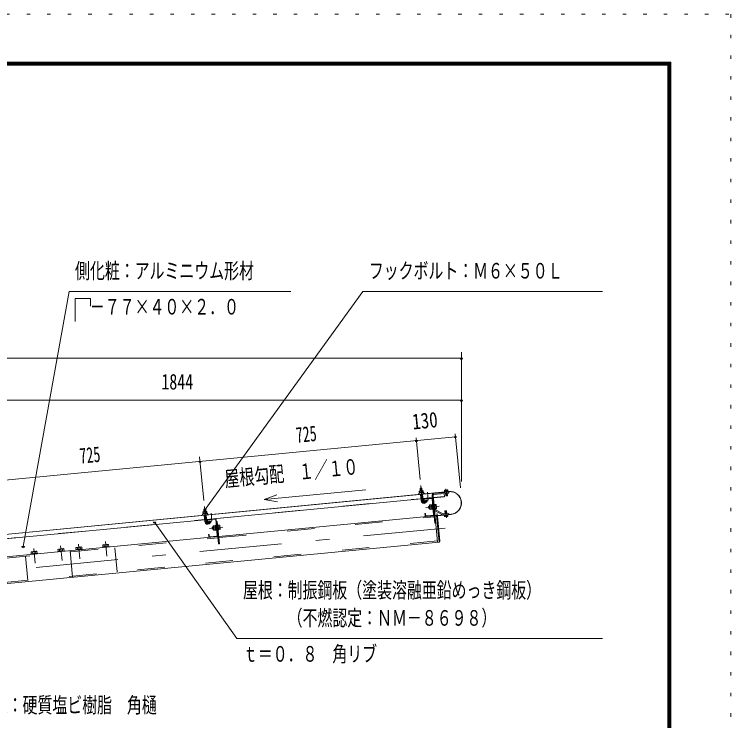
# Model space of a CAD drawing. Units: millimetres, scale not verified. Extents: x -31547 to 31550, y -14700 to 14700.
# Drawn here: x 23186 to 31550, y 6454 to 14700 of the extents above; entities that cross this region are included whole.
import ezdxf
from ezdxf.enums import TextEntityAlignment as Align

# ---------------------------------------------------------------- set-up
doc = ezdxf.new("R2010")
doc.units = ezdxf.units.MM
doc.header["$LTSCALE"] = 80
for name, pattern in [('USER2', [10, 4, -6]), ('USER3', [24, 12, -5, 2, -5]), ('USER4', [3, 0.5, -2.5])]:
    doc.linetypes.add(name, pattern=pattern)
for name, color, linetype, lineweight in [('0-6_2-02BOLD', 7, 'Continuous', 18), ('0-7_2-12HIDDEN', 3, 'USER2', 18), ('0-8_2-22CENTER', 3, 'USER3', 18), ('0-9_2-42THIN', 4, 'Continuous', 18), ('0-A_2-52DIM', 3, 'Continuous', 18), ('0-C_F-F1PAPER', 5, 'Continuous', 18), ('0-D_F-E_J_ADD', 5, 'USER4', 18)]:
    doc.layers.add(name, color=color, linetype=linetype, lineweight=lineweight)
doc.styles.add('ＭＳ ゴシック', font='')
doc.styles.get('ＭＳ ゴシック').set_extended_font_data('MS Gothic')

msp = doc.modelspace()

# ---------------------------------------------------------------- linework, layer by layer
at = {"layer": '0-6_2-02BOLD'}
for p, q in [((22766.64, 8598.56), (28259.69, 9127.48)), ((28201.68, 9120.14), (22766.82, 8596.82)), ((27943.94, 9167.53), (27923.04, 9165.51)), ((27925.31, 9132.98), (27927.03, 9115.13)), ((27949.65, 9117.31), (27947.93, 9135.15)), ((28202, 9116.81), (28201.5, 9121.87)), ((28218.62, 9130.92), (28217.46, 9143.09)), ((28219.41, 9118.49), (28218.93, 9123.55)), ((28238.74, 9132.83), (28237.57, 9145.01)), ((28239.84, 9125.56), (28240.32, 9120.5)), ((25429.89, 8802.25), (27934.8, 9043.45)), ((27929.93, 9093.97), (27937.33, 9017.1)), ((27933.55, 9056.39), (27954.45, 9058.41)), ((27958.24, 9019.12), (27950.83, 9095.98)), ((27955.7, 9045.47), (28067.19, 9056.2)), ((27969.31, 9035.52), (27971.6, 9011.83)), ((27974.35, 9041.63), (28056.57, 9049.55)), ((28062.68, 9044.52), (28080.66, 8857.77)), ((28075.53, 9086.36), (28128.35, 8537.81)), ((28075.54, 9086.35), (28091.01, 8925.66)), ((28222.88, 9082.1), (28220.47, 9107.34)), ((28007.13, 9011.27), (27984.91, 8995.42)), ((28031.01, 8931.58), (28028.33, 8959.44)), ((28058.02, 8961.43), (28037.8, 8959.49)), ((28058.61, 8955.33), (28066.25, 8949.04)), ((28081.68, 9022.43), (28070.54, 9021.36)), ((28109.59, 8966.4), (28092.86, 8964.79)), ((25397.22, 8922.31), (25400.18, 8891.6)), ((25399.49, 8889.77), (25401.21, 8871.92)), ((25423.83, 8874.1), (25422.12, 8891.95)), ((28040.31, 8933.34), (28060.53, 8935.29)), ((28066.92, 8942.07), (28059.27, 8948.36)), ((28187.13, 8858.25), (28092.62, 8908.91)), ((28094.3, 8920.71), (28192.42, 8868.13)), ((28095.38, 8938.64), (28112.11, 8940.25)), ((22904.07, 8559.04), (25408.98, 8800.24)), ((25404.12, 8850.75), (25411.51, 8773.89)), ((25407.74, 8813.17), (25428.64, 8815.19)), ((25432.42, 8775.9), (25425.02, 8852.77)), ((25530.75, 8806.34), (25448.54, 8798.41)), ((25554.85, 8614.56), (25536.87, 8801.3)), ((28087.32, 8847.16), (25572.64, 8605.03)), ((28075.63, 8851.66), (27993.41, 8843.75)), ((28127.58, 8848.93), (28285.06, 8864.1)), ((28285.22, 8862.35), (28127.75, 8847.2)), ((28218.68, 8838.04), (28217.52, 8850.22)), ((28237.63, 8852.13), (28238.79, 8839.96)), ((25502.51, 8716.23), (25509.48, 8716.9)), ((25530.94, 8731.3), (25510.72, 8729.35)), ((25511.98, 8716.28), (25532.2, 8718.22)), ((25532.79, 8712.12), (25540.43, 8705.82)), ((25541.1, 8698.85), (25533.46, 8705.15)), ((25537.57, 8735.43), (25543.15, 8735.97)), ((25555.86, 8779.21), (25544.72, 8778.14)), ((25567.04, 8721.58), (25583.77, 8723.19)), ((25534.72, 8692.07), (25514.5, 8690.13)), ((25543.05, 8678.65), (25536.08, 8677.98)), ((25586.29, 8697.04), (25569.56, 8695.43)), ((25561.5, 8603.95), (23046.82, 8361.82)), ((25467.59, 8600.54), (25549.81, 8608.45)), ((23714.69, 8433.16), (23712.64, 8454.4)), ((23746.84, 8457.69), (23748.88, 8436.45)), ((23923.73, 8453.29), (23921.68, 8474.52)), ((23955.87, 8477.82), (23957.92, 8456.58)), ((24237.31, 8483.48), (24235.26, 8504.72)), ((24269.46, 8508.01), (24271.5, 8486.77)), ((23381.65, 8401.09), (23382.32, 8394.12)), ((23382, 8422.56), (23384.04, 8401.32)), ((23399.09, 8424.21), (23401.14, 8402.97)), ((23435.34, 8406.26), (23433.29, 8427.5)), ((23695.21, 8431.28), (23695.87, 8424.32)), ((23836.97, 8437.9), (23866.87, 8127.49))]:
    msp.add_line(p, q, dxfattribs=at)
for points in [[(27966.21, 9118.91), (27966.75, 9113.34), (27911, 9107.96), (27910.47, 9113.53)], [(28206.9, 9129.8), (28207.43, 9124.22), (28250.99, 9128.38), (28250.46, 9133.95)], [(25440.39, 8875.69), (25440.93, 8870.12), (25385.19, 8864.74), (25384.65, 8870.32)], [(28205.27, 8854.68), (28205.8, 8849.1), (28249.36, 8853.26), (28248.82, 8858.83)]]:
    msp.add_lwpolyline(points, close=True, dxfattribs=at)
for points in [[(27915.71, 9114.05), (27914, 9131.89), (27916.86, 9133.93), (27956.05, 9137.71), (27959.25, 9136.25), (27960.97, 9118.41)], [(27946.9, 9136.83), (27943.94, 9167.53), (27942.03, 9169.1), (27924.62, 9167.43), (27923.04, 9165.51), (27926, 9134.81)], [(28080.76, 9105.14), (28257.74, 9122.18), (28258.82, 9111.03), (28081.83, 9093.99)], [(28259.53, 9129.22), (28096.83, 9113.55), (28096.99, 9111.81)], [(28210.27, 9144.18), (28207.4, 9142.14), (28208.55, 9129.96)], [(28210.27, 9144.18), (28244.42, 9147.44), (28247.63, 9145.98), (28248.79, 9133.79)], [(27971.6, 9011.83), (27966.02, 9011.29), (27963.74, 9034.98)], [(28064.39, 9085.29), (28095.7, 8760.06), (28106.84, 8761.14)], [(28078.49, 9055.7), (28206.7, 9068.04), (28203.07, 9105.66)], [(28241.38, 9109.35), (28243.78, 9084.09), (28240.63, 9080.28), (28226.69, 9078.95), (28222.88, 9082.1), (28243.78, 9084.09)], [(27972.71, 9012.52), (27994.94, 9028.37), (28007.13, 9011.27)], [(28035.29, 8960.11), (28028.33, 8959.44), (28023.6, 8953.72), (28025.28, 8936.29), (28031.01, 8931.58), (28037.97, 8932.25)], [(28061.79, 8922.21), (28041.58, 8920.26), (28038.75, 8924.23), (28034.52, 8968.13), (28036.54, 8972.56), (28056.76, 8974.51)], [(28063.63, 8976.21), (28056.66, 8975.53), (28061.89, 8921.19), (28068.87, 8921.86)], [(28074.68, 8919.96), (28069.1, 8919.42), (28063.39, 8978.64), (28068.97, 8979.18)], [(28091.4, 8921.57), (28096.97, 8922.11), (28091.27, 8981.33), (28085.69, 8980.8)], [(28091.6, 8977.87), (28108.34, 8979.48), (28111.16, 8975.51), (28115.39, 8931.62), (28113.37, 8927.18), (28096.64, 8925.57)], [(25389.89, 8870.83), (25388.17, 8888.68), (25391.04, 8890.72), (25430.23, 8894.5), (25433.43, 8893.04), (25435.15, 8875.19)], [(25421.09, 8893.61), (25418.13, 8924.31), (25397.22, 8922.31), (25398.8, 8924.22), (25416.22, 8925.89), (25418.13, 8924.31)], [(27987.29, 8848.78), (27985.02, 8872.47), (27979.44, 8871.94), (27981.72, 8848.25)], [(28122.02, 8851.92), (28120.51, 8867.6), (28122.25, 8867.76), (28123.76, 8852.08)], [(28196.39, 8867.33), (28260.59, 8873.51), (28261.66, 8862.35), (28197.47, 8856.18)], [(28233.37, 8900.95), (28229.56, 8904.1), (28215.63, 8902.77), (28212.48, 8898.96)], [(28215.31, 8869.15), (28212.48, 8898.96), (28233.37, 8900.95), (28236.22, 8871.16)], [(28115.88, 8849.91), (28127.34, 8840.47), (28155.21, 8550.95), (28145.77, 8539.49), (22821.7, 8026.85)], [(25443.5, 8792.31), (25445.78, 8768.62), (25440.2, 8768.08), (25437.92, 8791.76)], [(25446.9, 8769.31), (25469.12, 8785.15), (25481.31, 8768.06), (25459.09, 8752.21)], [(25542.44, 8801.83), (25569.88, 8516.85), (25581.03, 8517.93), (25555.87, 8779.22)], [(28145.77, 8539.49), (28115.88, 8849.91), (28098.46, 8848.23)], [(28207.46, 8849.26), (28208.62, 8837.08), (28211.84, 8835.61), (28245.98, 8838.87), (28248.85, 8840.92), (28247.7, 8853.1)], [(25512.16, 8689.04), (25505.19, 8688.36), (25502.51, 8716.23), (25497.78, 8710.5), (25499.47, 8693.08), (25505.19, 8688.36)], [(25510.72, 8729.35), (25508.71, 8724.91), (25512.93, 8681.02), (25515.76, 8677.05), (25535.98, 8679)], [(25536.08, 8677.98), (25530.84, 8732.32), (25537.82, 8732.99)], [(25537.57, 8735.43), (25543.28, 8676.2), (25548.86, 8676.74)], [(25559.88, 8737.58), (25565.45, 8738.12), (25571.15, 8678.89), (25565.58, 8678.35)], [(25570.83, 8682.35), (25587.56, 8683.97), (25589.57, 8688.4), (25585.35, 8732.3), (25582.52, 8736.27), (25565.78, 8734.65)], [(25455.9, 8605.03), (25453.62, 8628.72), (25459.2, 8629.25), (25461.48, 8605.57)], [(23765.98, 8438.1), (23763.94, 8459.34), (23758.18, 8461.96), (23700.7, 8456.43), (23695.55, 8452.76), (23697.59, 8431.51)], [(23904.91, 8444.44), (23904.24, 8451.41), (23977.4, 8458.46), (23978.07, 8451.49)], [(23975.02, 8458.23), (23972.97, 8479.46), (23967.22, 8482.09), (23909.73, 8476.55), (23904.58, 8472.88), (23906.62, 8451.64)], [(24218.49, 8474.63), (24217.82, 8481.6), (24290.98, 8488.65), (24291.65, 8481.68)], [(24288.6, 8488.42), (24286.55, 8509.66), (24280.8, 8512.28), (24223.31, 8506.74), (24218.16, 8503.07), (24220.21, 8481.83)], [(23381.65, 8401.09), (23454.82, 8408.14), (23455.48, 8401.17)], [(23452.43, 8407.91), (23450.39, 8429.15), (23444.63, 8431.77), (23387.14, 8426.23), (23382, 8422.56)], [(23695.21, 8431.28), (23768.37, 8438.33), (23769.04, 8431.36)]]:
    msp.add_lwpolyline(points, dxfattribs=at)
for centre, radius, start, end in [((27920.44, 9124.17), 10.06, 61.11575, 121.11575), ((27940.06, 9098.38), 37.62, 77.91205, 113.08797), ((27954.39, 9127.44), 10.06, 69.88426, 129.88426), ((28213.04, 9136.3), 8.11, 56.9164, 95.44783), ((28230.17, 9116.16), 29.79, 75.61871, 115.27916), ((28243.2, 9139.18), 8.11, 95.44783, 133.99406), ((28272.37, 8995.78), 134.05, 275.50003, 95.50003), ((28272.37, 8995.78), 132.3, 275.50003, 95.50003), ((27915.16, 9101.33), 7, 95.49939, 275.49939), ((27963.93, 9106.03), 7, 275.5002, 95.5002), ((27974.89, 9036.05), 11.2, 95.49878, 185.49857), ((27974.89, 9036.05), 5.6, 95.49878, 185.4908), ((28057.11, 9043.98), 11.2, 5.5027, 95.5027), ((28057.11, 9043.98), 5.6, 5.5027, 95.5027), ((28082.5, 9087.02), 18.2, 95.50003, 185.50002), ((28082.5, 9087.02), 7, 95.50003, 185.50002), ((27967.38, 9019.99), 30.18, 185.5, 305.5), ((27967.38, 9019.99), 9.19, 185.5, 305.5), ((28044.76, 8966.76), 10.07, 185.50095, 226.22777), ((28073.07, 8949.69), 36.61, 164.47554, 206.52635), ((28101.37, 8972.21), 10.07, 324.77412, 5.50095), ((28076.84, 8950.06), 36.61, 344.47554, 26.52635), ((25394.63, 8880.96), 10.06, 61.11575, 121.11575), ((25414.24, 8855.17), 37.62, 77.91205, 113.08797), ((25428.57, 8884.22), 10.06, 69.88426, 129.88426), ((25438.11, 8862.82), 7, 275.5002, 95.5002), ((28048.54, 8927.53), 10.07, 144.77412, 185.50095), ((28097.28, 8926.27), 6.3, 226.24097, 241.79402), ((28105.15, 8932.98), 10.07, 5.50095, 46.22777), ((28195.72, 8874.3), 7, 241.81552, 275.50003), ((25389.34, 8858.12), 7, 95.49939, 275.49939), ((25449.07, 8792.84), 11.2, 95.49878, 185.49857), ((25449.07, 8792.84), 5.6, 95.49878, 185.4908), ((25531.29, 8800.76), 11.2, 5.5027, 95.5027), ((25531.29, 8800.76), 5.6, 5.5027, 95.5027), ((27992.87, 8849.32), 11.2, 185.49792, 275.50047), ((27992.87, 8849.32), 5.6, 185.4908, 275.50047), ((28075.09, 8857.23), 5.6, 275.51155, 5.5027), ((28075.09, 8857.23), 11.2, 275.51155, 5.5027), ((28127.24, 8852.42), 5.25, 185.50003, 275.50003), ((28127.24, 8852.42), 3.5, 185.50003, 275.50003), ((28195.72, 8874.3), 18.2, 241.8121, 275.50003), ((28213.05, 8843.87), 8.11, 275.44783, 313.99406), ((28226.08, 8866.89), 29.79, 255.61871, 295.27916), ((28243.21, 8846.75), 8.11, 236.9164, 275.44783), ((25441.57, 8776.78), 30.18, 185.5, 305.5), ((25441.57, 8776.78), 9.19, 185.5, 305.5), ((25518.95, 8723.55), 10.07, 185.50095, 226.22777), ((25547.26, 8706.48), 36.61, 164.47554, 206.52635), ((25575.55, 8728.99), 10.07, 324.77412, 5.50095), ((25551.03, 8706.84), 36.61, 344.47554, 26.52635), ((25522.72, 8684.32), 10.07, 144.77412, 185.50095), ((25549.28, 8614.02), 11.2, 275.51155, 5.5027), ((25579.34, 8689.77), 10.07, 5.50095, 46.22777), ((25467.05, 8606.11), 11.2, 185.49792, 275.50047), ((25467.05, 8606.11), 5.6, 185.4908, 275.50047), ((25549.28, 8614.02), 5.6, 275.51155, 5.5027), ((23705.07, 8443.54), 13.24, 55.07169, 95.5), ((23734.06, 8411.19), 48.23, 74.6357, 116.3643), ((23756.35, 8448.48), 13.24, 95.5, 135.93115), ((23914.09, 8463.66), 13.24, 55.07169, 95.5), ((23943.09, 8431.31), 48.23, 74.6357, 116.3643), ((23965.39, 8468.61), 13.24, 95.5, 135.93115), ((24227.68, 8493.86), 13.24, 55.07169, 95.5), ((24256.68, 8461.5), 48.23, 74.6357, 116.3643), ((24278.97, 8498.8), 13.24, 95.5, 135.93115), ((23391.51, 8413.35), 13.24, 55.07169, 95.5), ((23420.51, 8381), 48.23, 74.6357, 116.3643), ((23442.81, 8418.29), 13.24, 95.5, 135.93115)]:
    msp.add_arc(centre, radius, start, end, dxfattribs=at)
at = {"layer": '0-7_2-12HIDDEN'}
for p, q in [((25429.72, 8803.99), (27934.63, 9045.19)), ((27955.53, 9047.2), (28067.02, 9057.93)), ((28078.33, 9057.44), (28206.53, 9069.78)), ((22903.9, 8560.79), (25408.81, 8801.98)), ((25574.05, 8590.39), (28088.73, 8832.53)), ((28126.94, 8552.44), (22820.29, 8041.48)), ((23048.24, 8347.18), (25562.9, 8589.32)), ((24388.04, 8192.43), (24360.97, 8473.58)), ((23315.8, 8372.95), (23342.87, 8091.8))]:
    msp.add_line(p, q, dxfattribs=at)
at = {"layer": '0-8_2-22CENTER'}
for p, q in [((27930.42, 9198.43), (27947.79, 9018.11)), ((28017.14, 9028.17), (28008.22, 9120.84)), ((28234.07, 9075.79), (28225.92, 9160.43)), ((25404.61, 8955.22), (25421.97, 8774.89)), ((27978.81, 9003.97), (28012.29, 9027.84)), ((28148.12, 8956.92), (27989.61, 8941.64)), ((25491.32, 8784.95), (25482.41, 8877.63)), ((28222.18, 8907.27), (28230.33, 8822.63)), ((25453, 8760.76), (25486.47, 8784.63)), ((28217.93, 8703.08), (22806.75, 8182.06)), ((25463.78, 8698.43), (25622.3, 8713.71)), ((24248.7, 8544.35), (24265.14, 8373.64)), ((23412.53, 8463.84), (23428.97, 8293.13)), ((23742.53, 8323.32), (23726.08, 8494.03)), ((23935.12, 8514.16), (23951.56, 8343.44))]:
    msp.add_line(p, q, dxfattribs=at)
for centre in [(27967.38, 9019.99), (25441.57, 8776.78)]:
    msp.add_arc(centre, 19.69, 185.5, 305.5, dxfattribs=at)
at = {"layer": '0-9_2-42THIN'}
for p, q in [((27927.74, 9134.98), (27924.62, 9167.43)), ((27942.03, 9169.1), (27945.16, 9136.66)), ((28221.71, 9123.82), (28222.19, 9118.76)), ((28237.52, 9120.23), (28237.04, 9125.3)), ((27952.71, 9058.23), (27949.09, 9095.81)), ((27955.08, 9051.9), (27952.71, 9058.23)), ((28223.26, 9107.61), (28225.94, 9079.58)), ((28241.26, 9081.04), (28238.59, 9109.08)), ((28035.63, 8956.64), (28025.18, 8955.63)), ((25401.92, 8891.76), (25398.8, 8924.21)), ((25416.22, 8925.89), (25419.34, 8893.45)), ((28027.18, 8934.73), (28037.64, 8935.74)), ((28218.1, 8869.42), (28214.99, 8902.01)), ((28230.33, 8903.48), (28233.43, 8870.9)), ((25509.81, 8713.42), (25499.36, 8712.41)), ((25501.37, 8691.51), (25511.82, 8692.52))]:
    msp.add_line(p, q, dxfattribs=at)
for points in [[(27931.68, 9094.14), (27935.29, 9056.56), (27934.18, 9049.88)], [(25405.86, 8850.92), (25409.48, 8813.35), (25408.36, 8806.68)], [(25429.26, 8808.69), (25426.89, 8815.02), (25423.28, 8852.59)]]:
    msp.add_lwpolyline(points, dxfattribs=at)
at = {"layer": '0-A_2-52DIM'}
for p, q in [((23289.25, 8486.06), (23824.84, 11465.9)), ((23824.84, 11465.9), (26414.84, 11465.9)), ((27254.83, 11465.9), (25412.83, 8917.86)), ((30054.83, 11465.9), (27254.83, 11465.9)), ((23894.84, 11383.92), (23894.84, 11115.9)), ((28406.32, 10755.45), (28406.32, 9245.24)), ((14343.34, 10685.45), (28406.32, 10685.45)), ((28420.32, 10685.45), (28392.32, 10685.45)), ((28406.32, 10195.45), (14343.34, 10195.45)), ((28420.32, 10195.45), (28392.32, 10195.45)), ((28393.52, 9172.78), (28333.01, 9801.26)), ((28336.22, 9767.92), (22828.19, 9237.56)), ((27893.82, 9723.97), (27865.82, 9723.97)), ((27923.71, 9268.11), (27876.62, 9757.32)), ((28350.22, 9767.92), (28322.22, 9767.92)), ((25368, 9480.76), (25340, 9480.76)), ((25397.9, 9024.9), (25348.97, 9533.02)), ((26102.28, 9035.89), (26257.62, 9009.89)), ((25426.83, 8917.86), (25398.83, 8917.86)), ((24836.44, 8772.44), (24808.44, 8772.44)), ((23303.25, 8486.06), (23275.25, 8486.06))]:
    msp.add_line(p, q, dxfattribs=at)
for points in [[(23894.84, 11383.92), (24075.13, 11383.92), (24075.13, 11293.77)], [(26249.81, 9091.05), (26102.28, 9035.89), (27291.69, 9150.42)], [(24822.44, 8772.44), (25784.83, 7412.9), (30054.83, 7412.9)]]:
    msp.add_lwpolyline(points, dxfattribs=at)
for centre in [(28406.32, 10685.45), (28406.32, 10195.45), (27879.82, 9723.97), (28336.22, 9767.92), (25354, 9480.76), (25412.83, 8917.86), (24822.44, 8772.44), (23289.25, 8486.06)]:
    msp.add_arc(centre, 14, 180, 0, dxfattribs=at)
at = {"layer": '0-C_F-F1PAPER'}
for points in [[(30849.95, -14000), (30849.95, 14140), (-9330.05, 14140), (-9330.05, -14000)], [(30846.45, -13996.5), (30846.45, 14136.5), (-9326.55, 14136.5), (-9326.55, -13996.5)], [(30842.95, -13993), (-9323.05, -13993), (-9323.05, 14133), (30842.95, 14133)], [(30839.45, -13989.5), (30839.45, 14129.5), (-9319.55, 14129.5), (-9319.55, -13989.5)], [(30835.95, -13986), (-9316.05, -13986), (-9316.05, 14126), (30835.95, 14126)], [(30832.45, -13982.5), (30832.45, 14122.5), (-9312.55, 14122.5), (-9312.55, -13982.5)], [(30828.95, -13979), (-9309.05, -13979), (-9309.05, 14119), (30828.95, 14119)], [(30825.45, -13975.5), (30825.45, 14115.5), (-9305.55, 14115.5), (-9305.55, -13975.5)], [(30821.95, -13972), (30821.95, 14112), (-9302.05, 14112), (-9302.05, -13972)], [(30818.45, -13968.5), (30818.45, 14108.5), (-9298.55, 14108.5), (-9298.55, -13968.5)], [(30814.95, -13965), (-9295.05, -13965), (-9295.05, 14105), (30814.95, 14105)]]:
    msp.add_lwpolyline(points, close=True, dxfattribs=at)
at = {"layer": '0-D_F-E_J_ADD'}
msp.add_lwpolyline([(31549.95, -14700), (-10030.05, -14700), (-10030.05, 14700), (31549.95, 14700)], close=True, dxfattribs=at)

# ---------------------------------------------------------------- texts
at = {"layer": '0-A_2-52DIM', "color": 7, "style": 'ＭＳ ゴシック'}
for s, width, p in [('側化粧：アルミニウム形材', 0.7, (23894.84, 11560.78)), ('フックボルト：Ｍ６×５０Ｌ', 0.7, (27324.84, 11560.78)), ('\u3000－７７×４０×２．０', 0.7, (23894.84, 11140.77)), ('1844', 0.75, (24902.75, 10265.45)), ('屋根：制振鋼板（塗装溶融亜鉛めっき鋼板）', 0.7, (25854.83, 7832.46)), ('\u3000\u3000\u3000（不燃認定：ＮＭ－８６９８）', 0.7, (25854.83, 7507.78)), ('ｔ＝０．８\u3000角リブ', 0.7, (25854.82, 7087.77)), ('谷樋：硬質塩ビ樹脂\u3000角樋', 0.7, (22760.19, 6490.97))]:
    msp.add_text(s, height=182.3, dxfattribs=dict(at, width=width)).set_placement(p, align=Align.BOTTOM_LEFT)
for s, rotation, width, p in [('130', 5.5, 0.8, (27845.41, 9798.39)), ('725', 5.5, 0.65, (26487.69, 9642.66)), ('725', 5.499, 0.65, (23961.88, 9399.46)), ('屋根勾配\u3000１／１０', 5.5, 0.7, (25654.74, 9128.72))]:
    msp.add_text(s, height=182.3, rotation=rotation, dxfattribs=dict(at, width=width)).set_placement(p, align=Align.BOTTOM_LEFT)

doc.saveas('drawing.dxf')
